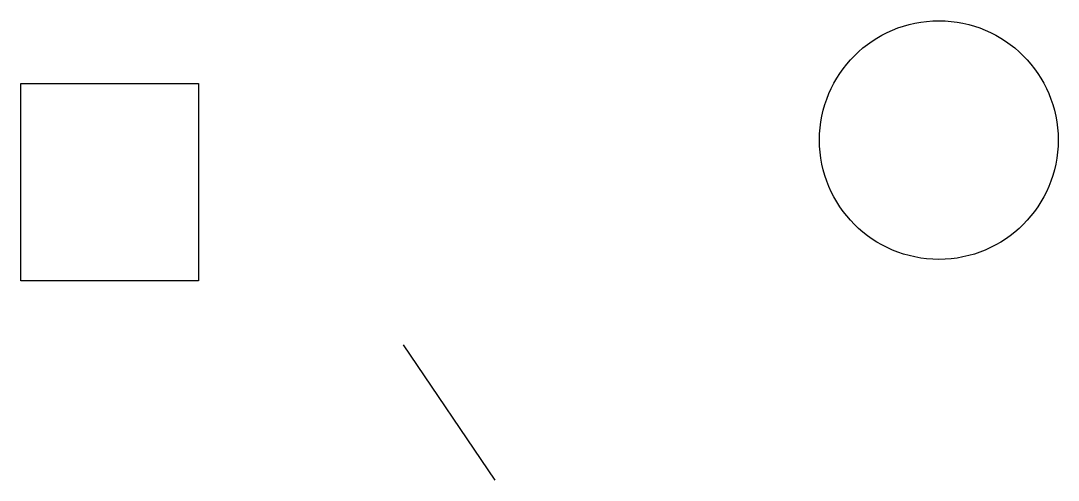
# Model space of a CAD drawing. Header units: inches. Extents: x 23.2 to 57.1, y 25.9 to 40.9.
import ezdxf

# ---------------------------------------------------------------- set-up
doc = ezdxf.new("R2010")
doc.units = ezdxf.units.IN
doc.header["$MEASUREMENT"] = 0

msp = doc.modelspace()

# ---------------------------------------------------------------- linework, layer by layer
msp.add_line((35.683, 30.316), (38.675, 25.893))
msp.add_lwpolyline([(23.19, 38.865), (28.998, 38.865), (28.998, 32.408), (23.19, 32.408)], close=True)
msp.add_circle((53.189, 37.012), 3.9)

doc.saveas('drawing.dxf')
